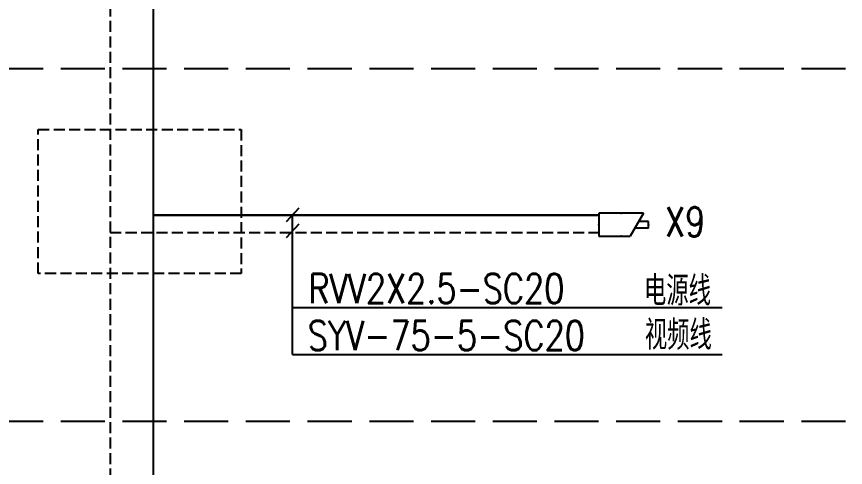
# Model space of a CAD drawing. Extents: x 913510 to 997610, y -270398 to 254224.
# Drawn here: x 968808 to 987610, y 20944 to 31168 of the extents above; entities that cross this region are included whole.
import ezdxf

# ---------------------------------------------------------------- set-up
doc = ezdxf.new("R2010")
doc.units = 0
doc.header["$LTSCALE"] = 1000
doc.header["$MEASUREMENT"] = 0
doc.linetypes.add('DASH', pattern=[0.35, 0.25, -0.1])
for name, color, linetype in [('EQUIP-消防', 3, 'Continuous'), ('EQUIP-通讯', 3, 'Continuous'), ('WIRE-4', 6, 'Continuous'), ('电气-文字', 4, 'Continuous'), ('线路', 6, 'Continuous')]:
    doc.layers.add(name, color=color, linetype=linetype)
doc.styles.add('_TCH_LABEL', font='COMPLEX', dxfattribs={"bigfont": 'GBCBIG'})
doc.styles.add('cyq', font='SIMPLEX.shx', dxfattribs={"width": 0.7, "height": 300, "bigfont": 'china3.shx'})

# ---------------------------------------------------------------- blocks, each defined once
blk = doc.blocks.new('$equip$00001464')
for p, q in [((-0.6, 0.35), (0.75, 0.35)), ((-0.6, 0.35), (-0.2, -0.35)), ((0.75, 0.35), (0.75, -0.35)), ((-0.75, -0.1), (-0.75, 0.1)), ((-0.75, 0.1), (-0.457, 0.1)), ((-0.75, -0.1), (-0.343, -0.1)), ((0.75, -0.35), (-0.2, -0.35))]:
    blk.add_line(p, q)
for p in [(0.075, 0.35), (-0.75, 0), (0.75, 0), (0.075, -0.35)]:
    blk.add_point(p)
at = {"style": '_TCH_LABEL', "flags": 9}
blk.add_attdef('A', (0, 0), '', height=0.00002, dxfattribs=at)

msp = doc.modelspace()

# ---------------------------------------------------------------- linework, layer by layer
at = {"layer": 'EQUIP-消防', "linetype": 'DASH', "elevation": 132}
msp.add_lwpolyline([(969300, 28605), (973902, 28605), (973902, 25341), (969300, 25341)], close=True, dxfattribs=at)
at = {"layer": 'WIRE-4'}
for p, q in [((971909, 42668, 132), (971909, 1202, 132)), ((982015, 26668, -2299), (971909, 26668, 132)), ((971909, 26668, 132), (982015, 26668, 132))]:
    msp.add_line(p, q, dxfattribs=at)
at = {"layer": 'WIRE-4', "linetype": 'DASH'}
for p, q in [((970932, 42270, 132), (970932, 805, 132)), ((970932, 26270, 132), (982015, 26270, 132))]:
    msp.add_line(p, q, dxfattribs=at)
at = {"layer": '电气-文字'}
for p, q in [((975211, 26826, 1769), (974920, 26510, 1769)), ((975066, 23506, 1769), (975066, 26668, 1769)), ((975211, 26463, 1769), (974920, 26147, 1769)), ((975066, 24570, 1769), (984814, 24570, 1769)), ((975066, 23506, 1769), (984814, 23506, 1769))]:
    msp.add_line(p, q, dxfattribs=at)
at = {"layer": '线路', "color": 0, "linetype": 'DASH', "ltscale": 4}
for p, q in [((987610, 29986, 132), (916010, 29986, 132)), ((987610, 21986, 132), (916010, 21986, 132))]:
    msp.add_line(p, q, dxfattribs=at)

# ---------------------------------------------------------------- block references
at = {"layer": 'EQUIP-通讯', "xscale": -750, "yscale": 750, "zscale": 750}
msp.add_blockref('$equip$00001464', (982577, 26448, -2299), dxfattribs=at)

# ---------------------------------------------------------------- texts
at = {"layer": '电气-文字', "style": 'cyq', "width": 0.8}
for s, height, p in [('X9', 666.7, (983517, 26181, -2299)), ('RVV2X2.5-SC20', 666.67, (975429, 24667, 1769)), ('电源线', 666.7, (983040, 24615, -1471)), ('SYV-75-5-SC20', 666.67, (975414, 23602, 1769)), ('视频线', 666.7, (983059, 23614, -1471))]:
    msp.add_text(s, height=height, dxfattribs=at).set_placement(p)

doc.saveas('drawing.dxf')
